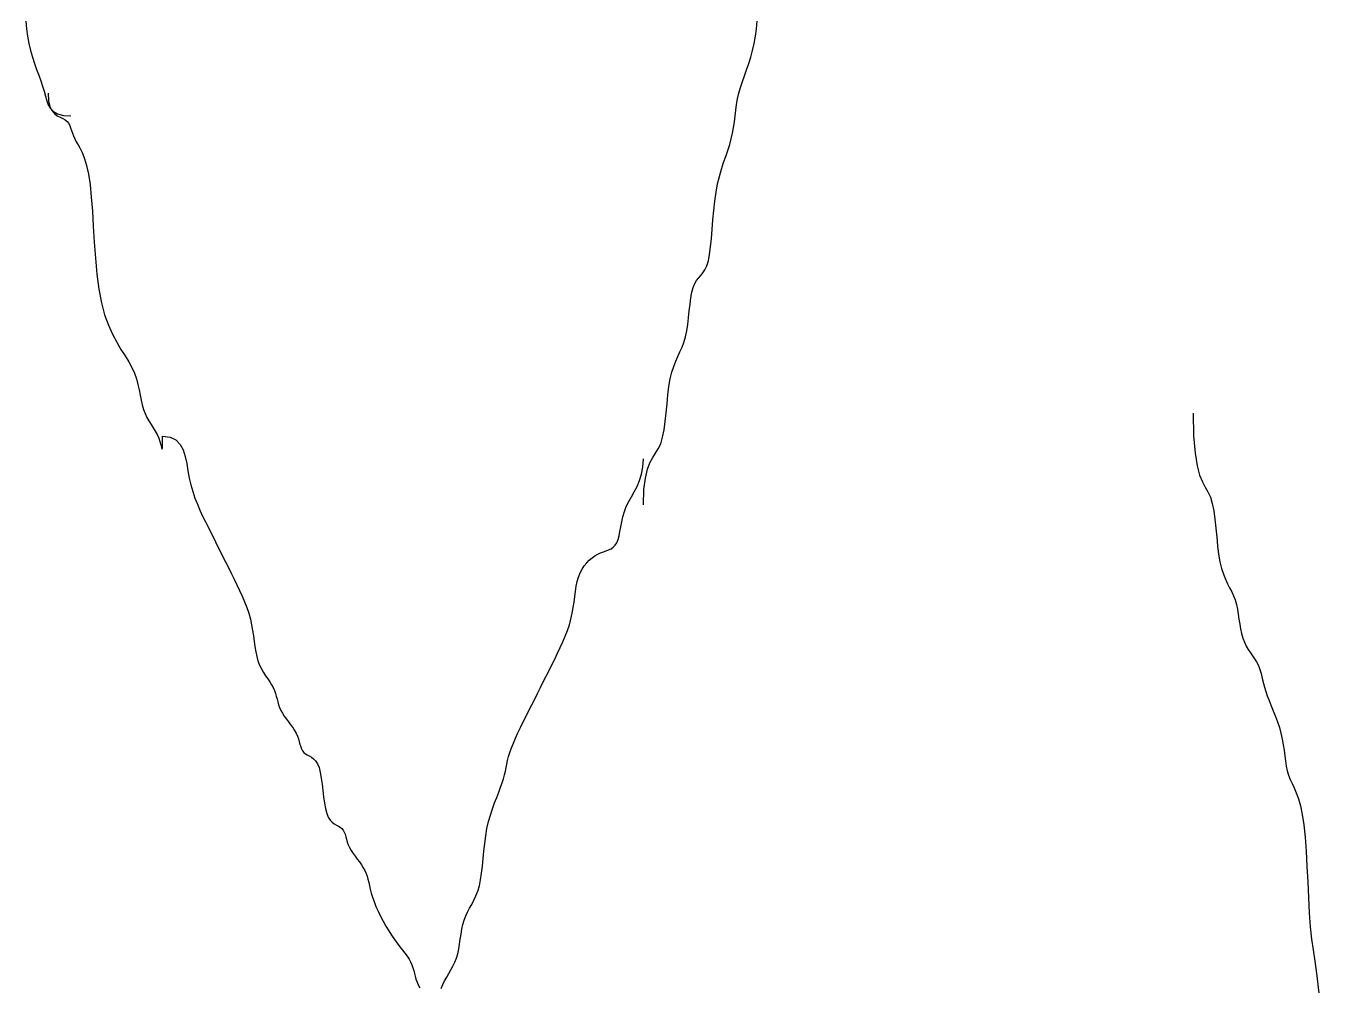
# Paper-space layout 's2 of 2' of a CAD drawing. Header units: metres. Extents: x -1806 to 17358, y -2633 to 1911.
# Drawn here: x 777.592 to 780.795, y 299.834 to 302.212 of the extents above; entities that cross this region are included whole.
import ezdxf

# ---------------------------------------------------------------- set-up
doc = ezdxf.new("R2010")
doc.units = ezdxf.units.M
doc.layers.get('0').update_dxf_attribs({"color": 6})
doc.layers.add('Notes', color=7, linetype='Continuous')

# ---------------------------------------------------------------- blocks, each defined once
blk = doc.blocks.new('Anthony Ho Signature')
at = {"color": 7}
for points in [[(314870.5695, 6258876.8371), (314870.5708, 6258876.8745), (314870.5742, 6258876.9032), (314870.5793, 6258876.9247), (314870.5855, 6258876.9409), (314870.5924, 6258876.9536), (314870.5995, 6258876.9646), (314870.6062, 6258876.9755), (314870.6121, 6258876.9882), (314870.6168, 6258877.004), (314870.6204, 6258877.0225), (314870.6233, 6258877.0431), (314870.6257, 6258877.0649), (314870.6278, 6258877.0871), (314870.63, 6258877.109), (314870.6326, 6258877.1298), (314870.6357, 6258877.1487), (314870.6397, 6258877.1652), (314870.6443, 6258877.1795), (314870.6494, 6258877.1923), (314870.6546, 6258877.2042), (314870.6599, 6258877.2156), (314870.665, 6258877.227), (314870.6696, 6258877.2392), (314870.6735, 6258877.2526), (314870.6767, 6258877.2675), (314870.6792, 6258877.2837), (314870.6812, 6258877.3005), (314870.683, 6258877.3175), (314870.6848, 6258877.334), (314870.6868, 6258877.3495), (314870.6893, 6258877.3635), (314870.6924, 6258877.3753), (314870.6964, 6258877.3848), (314870.701, 6258877.3923), (314870.7061, 6258877.3987), (314870.7114, 6258877.4048), (314870.7166, 6258877.4114), (314870.7217, 6258877.4192), (314870.7263, 6258877.4289), (314870.7303, 6258877.4414), (314870.7334, 6258877.4573), (314870.7359, 6258877.476), (314870.7379, 6258877.4969), (314870.7397, 6258877.5193), (314870.7415, 6258877.5427), (314870.7436, 6258877.5663), (314870.746, 6258877.5894), (314870.7492, 6258877.6114), (314870.7531, 6258877.6318), (314870.7577, 6258877.6507), (314870.7628, 6258877.6682), (314870.7681, 6258877.6846), (314870.7734, 6258877.7001), (314870.7784, 6258877.715), (314870.783, 6258877.7294), (314870.787, 6258877.7436), (314870.7901, 6258877.7578), (314870.7926, 6258877.7719), (314870.7946, 6258877.7861), (314870.7964, 6258877.8003), (314870.7983, 6258877.8144), (314870.8003, 6258877.8286), (314870.8028, 6258877.8428), (314870.8059, 6258877.8569), (314870.8098, 6258877.8711), (314870.8145, 6258877.8854), (314870.8195, 6258877.8999), (314870.8248, 6258877.9148), (314870.8301, 6258877.9301), (314870.8351, 6258877.9459), (314870.8398, 6258877.9624), (314870.8437, 6258877.9797), (314870.8469, 6258877.9978), (314870.8493, 6258878.0164), (314870.8514, 6258878.0353)], [(314869.0398, 6258878.0353), (314869.0418, 6258878.0164), (314869.0443, 6258877.9978), (314869.0474, 6258877.9797), (314869.0514, 6258877.9624), (314869.056, 6258877.946), (314869.0611, 6258877.9303), (314869.0663, 6258877.9154), (314869.0716, 6258877.9011), (314869.0767, 6258877.8874), (314869.0813, 6258877.8743), (314869.0853, 6258877.8617), (314869.0885, 6258877.8495), (314869.0916, 6258877.8381), (314869.0954, 6258877.8277), (314869.1006, 6258877.8186), (314869.1081, 6258877.811), (314869.1185, 6258877.8052), (314869.1327, 6258877.8016), (314869.1514, 6258877.8003)], [(314869.0947, 6258877.8569), (314869.096, 6258877.8382), (314869.0994, 6258877.824), (314869.1044, 6258877.8136), (314869.1107, 6258877.8062), (314869.1176, 6258877.801), (314869.1246, 6258877.7972), (314869.1313, 6258877.7941), (314869.1372, 6258877.7908), (314869.1419, 6258877.7869), (314869.1456, 6258877.7821), (314869.1485, 6258877.7767), (314869.1508, 6258877.7708), (314869.153, 6258877.7644), (314869.1552, 6258877.7576), (314869.1577, 6258877.7507), (314869.1609, 6258877.7436), (314869.1648, 6258877.7364), (314869.1695, 6258877.7286), (314869.1745, 6258877.7194), (314869.1798, 6258877.7082), (314869.1851, 6258877.6944), (314869.1901, 6258877.6772), (314869.1947, 6258877.6561), (314869.1987, 6258877.6303), (314869.2019, 6258877.5995), (314869.2045, 6258877.5646), (314869.2068, 6258877.5269), (314869.2093, 6258877.4875), (314869.2123, 6258877.4476), (314869.216, 6258877.4085), (314869.2208, 6258877.3714), (314869.2271, 6258877.3376), (314869.235, 6258877.3078), (314869.2442, 6258877.2819), (314869.2543, 6258877.2594), (314869.2649, 6258877.2396), (314869.2754, 6258877.222), (314869.2856, 6258877.2061), (314869.2948, 6258877.1913), (314869.3027, 6258877.177), (314869.309, 6258877.1629), (314869.3138, 6258877.1488), (314869.3175, 6258877.135), (314869.3204, 6258877.1215), (314869.3229, 6258877.1085), (314869.3253, 6258877.096), (314869.3279, 6258877.0842), (314869.3311, 6258877.0731), (314869.335, 6258877.0629), (314869.3396, 6258877.0535), (314869.3447, 6258877.0445), (314869.35, 6258877.036), (314869.3552, 6258877.0276), (314869.3603, 6258877.0194), (314869.3649, 6258877.011), (314869.3689, 6258877.0023), (314869.372, 6258876.9934), (314869.3743, 6258876.9851), (314869.376, 6258876.9785), (314869.3771, 6258876.9746), (314869.3778, 6258876.9744), (314869.3782, 6258876.9791), (314869.3783, 6258876.9896), (314869.3783, 6258877.007)], [(314871.9309, 6258877.0637), (314871.9322, 6258877.0075), (314871.9356, 6258876.9648), (314871.9407, 6258876.9332), (314871.9469, 6258876.9103), (314871.9538, 6258876.8935), (314871.9608, 6258876.8804), (314871.9676, 6258876.8688), (314871.9735, 6258876.856), (314871.9782, 6258876.8401), (314871.9818, 6258876.8216), (314871.9847, 6258876.801), (314871.9871, 6258876.7792), (314871.9892, 6258876.757), (314871.9914, 6258876.7351), (314871.994, 6258876.7143), (314871.9971, 6258876.6954), (314872.0011, 6258876.679), (314872.0057, 6258876.6647), (314872.0107, 6258876.6523), (314872.016, 6258876.6411), (314872.0213, 6258876.6309), (314872.0264, 6258876.6211), (314872.031, 6258876.6112), (314872.0349, 6258876.601), (314872.0381, 6258876.59), (314872.0405, 6258876.5783), (314872.0426, 6258876.5661), (314872.0444, 6258876.5538), (314872.0462, 6258876.5414), (314872.0482, 6258876.5293), (314872.0507, 6258876.5176), (314872.0538, 6258876.5066), (314872.0578, 6258876.4964), (314872.0624, 6258876.4869), (314872.0675, 6258876.4782), (314872.0727, 6258876.47), (314872.078, 6258876.4622), (314872.0831, 6258876.4548), (314872.0877, 6258876.4476), (314872.0917, 6258876.4405), (314872.0948, 6258876.4334), (314872.0973, 6258876.4261), (314872.0993, 6258876.4187), (314872.1011, 6258876.4109), (314872.1029, 6258876.4027), (314872.1049, 6258876.394), (314872.1074, 6258876.3846), (314872.1106, 6258876.3744), (314872.1145, 6258876.3633), (314872.1191, 6258876.3515), (314872.1242, 6258876.339), (314872.1295, 6258876.326), (314872.1348, 6258876.3125), (314872.1398, 6258876.2987), (314872.1444, 6258876.2846), (314872.1484, 6258876.2705), (314872.1515, 6258876.2563), (314872.154, 6258876.2423), (314872.156, 6258876.2285), (314872.1578, 6258876.215), (314872.1596, 6258876.202), (314872.1617, 6258876.1895), (314872.1641, 6258876.1777), (314872.1673, 6258876.1666), (314872.1712, 6258876.1563), (314872.1759, 6258876.1461), (314872.1809, 6258876.1352), (314872.1862, 6258876.1229), (314872.1915, 6258876.1084), (314872.1965, 6258876.0909), (314872.2012, 6258876.0696), (314872.2051, 6258876.0438), (314872.2082, 6258876.0131), (314872.2107, 6258875.9783), (314872.2127, 6258875.9409), (314872.2146, 6258875.9022), (314872.2164, 6258875.8635), (314872.2184, 6258875.8261), (314872.2209, 6258875.7913), (314872.224, 6258875.7605), (314872.228, 6258875.7338), (314872.2326, 6258875.7057), (314872.2376, 6258875.6696), (314872.2429, 6258875.6189)]]:
    blk.add_lwpolyline(points, dxfattribs=at)
at = {"color": 7, "flags": 128}
for points in [[(314869.3783, 6258877.007), (314869.3971, 6258877.0045), (314869.4113, 6258876.9975), (314869.4217, 6258876.9866), (314869.4291, 6258876.9728), (314869.4344, 6258876.9568), (314869.4382, 6258876.9393), (314869.4413, 6258876.9212), (314869.4445, 6258876.9032), (314869.4485, 6258876.8859), (314869.4532, 6258876.8694), (314869.4586, 6258876.8535), (314869.4646, 6258876.8382), (314869.471, 6258876.8234), (314869.4777, 6258876.8089), (314869.4847, 6258876.7946), (314869.4918, 6258876.7804), (314869.4989, 6258876.7662), (314869.506, 6258876.7521), (314869.5131, 6258876.7379), (314869.5201, 6258876.7238), (314869.5272, 6258876.7096), (314869.5343, 6258876.6954), (314869.5414, 6258876.6813), (314869.5485, 6258876.6671), (314869.5556, 6258876.6529), (314869.5625, 6258876.6388), (314869.5693, 6258876.6246), (314869.5757, 6258876.6104), (314869.5816, 6258876.5963), (314869.5871, 6258876.5821), (314869.5918, 6258876.5679), (314869.5958, 6258876.5538), (314869.5989, 6258876.5396), (314869.6014, 6258876.5256), (314869.6034, 6258876.5118), (314869.6052, 6258876.4983), (314869.607, 6258876.4853), (314869.6091, 6258876.4728), (314869.6115, 6258876.4609), (314869.6147, 6258876.4499), (314869.6186, 6258876.4397), (314869.6232, 6258876.4303), (314869.6283, 6258876.4215), (314869.6336, 6258876.4133), (314869.6389, 6258876.4055), (314869.6439, 6258876.3981), (314869.6485, 6258876.3909), (314869.6525, 6258876.3838), (314869.6556, 6258876.3767), (314869.6581, 6258876.3696), (314869.6601, 6258876.3625), (314869.662, 6258876.3555), (314869.6638, 6258876.3484), (314869.6658, 6258876.3413), (314869.6683, 6258876.3342), (314869.6714, 6258876.3271), (314869.6754, 6258876.3201), (314869.68, 6258876.313), (314869.685, 6258876.3059), (314869.6903, 6258876.2988), (314869.6956, 6258876.2917), (314869.7007, 6258876.2846), (314869.7053, 6258876.2776), (314869.7092, 6258876.2705), (314869.7124, 6258876.2634), (314869.7148, 6258876.2565), (314869.7169, 6258876.2497), (314869.7187, 6258876.2433), (314869.7205, 6258876.2374), (314869.7225, 6258876.232), (314869.725, 6258876.2272), (314869.7281, 6258876.2233), (314869.7321, 6258876.2201), (314869.7367, 6258876.2174), (314869.7418, 6258876.2146), (314869.747, 6258876.2115), (314869.7523, 6258876.2074), (314869.7574, 6258876.202), (314869.762, 6258876.1949), (314869.7659, 6258876.1855), (314869.7691, 6258876.1736), (314869.7716, 6258876.1598), (314869.7736, 6258876.1447), (314869.7754, 6258876.1288), (314869.7772, 6258876.113), (314869.7792, 6258876.0978), (314869.7817, 6258876.084), (314869.7849, 6258876.0722), (314869.7888, 6258876.0628), (314869.7934, 6258876.0556), (314869.7985, 6258876.0503), (314869.8038, 6258876.0462), (314869.809, 6258876.043), (314869.8141, 6258876.0403), (314869.8187, 6258876.0376), (314869.8227, 6258876.0344), (314869.8258, 6258876.0304), (314869.8283, 6258876.0257), (314869.8303, 6258876.0203), (314869.8321, 6258876.0143), (314869.8339, 6258876.0079), (314869.836, 6258876.0012), (314869.8384, 6258875.9942), (314869.8416, 6258875.9872), (314869.8455, 6258875.9801), (314869.8501, 6258875.973), (314869.8552, 6258875.9659), (314869.8605, 6258875.9589), (314869.8658, 6258875.9518), (314869.8708, 6258875.9447), (314869.8754, 6258875.9376), (314869.8794, 6258875.9305), (314869.8825, 6258875.9234), (314869.885, 6258875.9162), (314869.887, 6258875.9088), (314869.8889, 6258875.901), (314869.8907, 6258875.8928), (314869.8927, 6258875.884), (314869.8952, 6258875.8746), (314869.8983, 6258875.8644), (314869.9023, 6258875.8534), (314869.907, 6258875.8417), (314869.9124, 6258875.8296), (314869.9184, 6258875.8172), (314869.9248, 6258875.8048), (314869.9315, 6258875.7927), (314869.9385, 6258875.781), (314869.9456, 6258875.77), (314869.9526, 6258875.7598), (314869.9596, 6258875.7504), (314869.9663, 6258875.7416), (314869.9728, 6258875.7334), (314869.9787, 6258875.7256), (314869.9841, 6258875.7182), (314869.9889, 6258875.711), (314869.9928, 6258875.7039), (314869.996, 6258875.6968), (314869.9985, 6258875.6897), (314870.0005, 6258875.6826), (314870.0023, 6258875.6756), (314870.0041, 6258875.6685), (314870.0061, 6258875.6614), (314870.0086, 6258875.6543), (314870.0118, 6258875.6472), (314870.0157, 6258875.6401)], [(314870.0685, 6258875.6378), (314870.0724, 6258875.648), (314870.077, 6258875.6576), (314870.0821, 6258875.6667), (314870.0874, 6258875.6756), (314870.0927, 6258875.6844), (314870.0977, 6258875.6936), (314870.1023, 6258875.7031), (314870.1063, 6258875.7133), (314870.1094, 6258875.7244), (314870.1119, 6258875.7361), (314870.1139, 6258875.7482), (314870.1157, 6258875.7605), (314870.1176, 6258875.7729), (314870.1196, 6258875.785), (314870.1221, 6258875.7967), (314870.1252, 6258875.8078), (314870.1292, 6258875.818), (314870.1338, 6258875.8277), (314870.1388, 6258875.8371), (314870.1441, 6258875.8467), (314870.1494, 6258875.8567), (314870.1544, 6258875.8675), (314870.1591, 6258875.8794), (314870.163, 6258875.8928), (314870.1662, 6258875.9077), (314870.1686, 6258875.9242), (314870.1707, 6258875.9417), (314870.1725, 6258875.96), (314870.1743, 6258875.9788), (314870.1763, 6258875.9977), (314870.1788, 6258876.0163), (314870.1819, 6258876.0344), (314870.1859, 6258876.0517), (314870.1905, 6258876.068), (314870.1956, 6258876.0835), (314870.2008, 6258876.0981), (314870.2061, 6258876.1119), (314870.2112, 6258876.1247), (314870.2158, 6258876.1367), (314870.2197, 6258876.1477), (314870.2229, 6258876.1579), (314870.2254, 6258876.1675), (314870.2274, 6258876.1766), (314870.2292, 6258876.1855), (314870.231, 6258876.1944), (314870.233, 6258876.2035), (314870.2355, 6258876.213), (314870.2387, 6258876.2233), (314870.2426, 6258876.2343), (314870.2474, 6258876.2461), (314870.2528, 6258876.2586), (314870.2587, 6258876.2717), (314870.2651, 6258876.2851), (314870.2719, 6258876.299), (314870.2788, 6258876.313), (314870.2859, 6258876.3271), (314870.293, 6258876.3413), (314870.3001, 6258876.3555), (314870.3072, 6258876.3696), (314870.3143, 6258876.3838), (314870.3214, 6258876.398), (314870.3285, 6258876.4121), (314870.3356, 6258876.4263), (314870.3426, 6258876.4405), (314870.3497, 6258876.4546), (314870.3567, 6258876.4688), (314870.3634, 6258876.4829), (314870.3698, 6258876.4971), (314870.3758, 6258876.5113), (314870.3812, 6258876.5254), (314870.3859, 6258876.5396), (314870.3899, 6258876.5538), (314870.3931, 6258876.5679), (314870.3955, 6258876.582), (314870.3976, 6258876.5958), (314870.3994, 6258876.6093), (314870.4012, 6258876.6223), (314870.4032, 6258876.6348), (314870.4057, 6258876.6466), (314870.4088, 6258876.6576), (314870.4128, 6258876.6678), (314870.4175, 6258876.6771), (314870.423, 6258876.6855), (314870.4289, 6258876.6931), (314870.4353, 6258876.6997), (314870.4421, 6258876.7055), (314870.449, 6258876.7103), (314870.4561, 6258876.7143), (314870.4632, 6258876.7175), (314870.4701, 6258876.7201), (314870.4769, 6258876.7224), (314870.4833, 6258876.7249), (314870.4892, 6258876.7279), (314870.4947, 6258876.7316), (314870.4994, 6258876.7364), (314870.5034, 6258876.7426), (314870.5065, 6258876.7506), (314870.5091, 6258876.76), (314870.5113, 6258876.7706), (314870.5134, 6258876.7822), (314870.5158, 6258876.7944), (314870.5187, 6258876.807), (314870.5223, 6258876.8198), (314870.527, 6258876.8323), (314870.5329, 6258876.8446), (314870.5396, 6258876.8568), (314870.5467, 6258876.8693), (314870.5536, 6258876.8825), (314870.5598, 6258876.8969), (314870.5649, 6258876.9127), (314870.5683, 6258876.9304), (314870.5695, 6258876.9504)]]:
    blk.add_lwpolyline(points, dxfattribs=at)

psp = doc.layouts.new('s2 of 2')

# ---------------------------------------------------------------- block references
at = {"layer": 'Notes', "ltscale": 0.5}
psp.add_blockref('Anthony Ho Signature', (-314091.448, -6258575.8121), dxfattribs=at)

doc.saveas('drawing.dxf')
